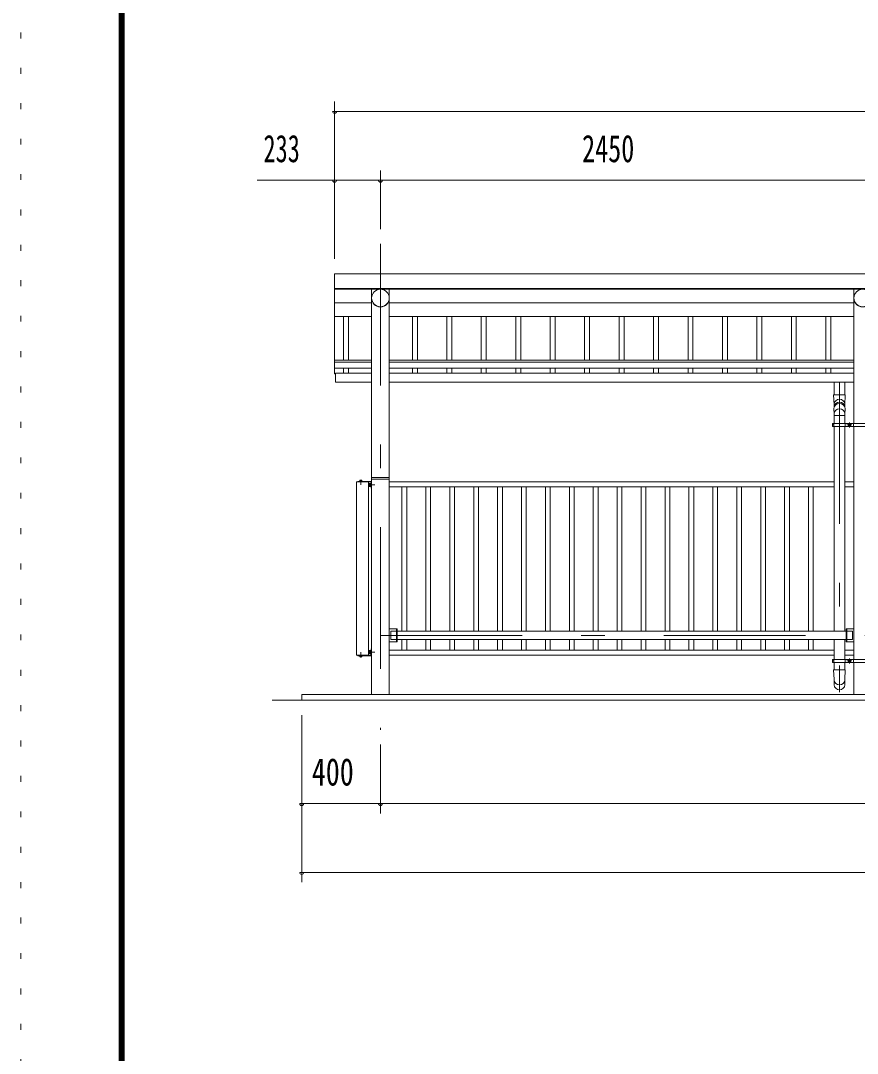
# Model space of a CAD drawing. Units: millimetres, scale not verified. Extents: x -27018 to 27029, y -10500 to 10500.
# Drawn here: x -2671 to 1579, y 0 to 5250 of the extents above; entities that cross this region are included whole.
import ezdxf
from ezdxf.enums import TextEntityAlignment as Align

# ---------------------------------------------------------------- set-up
doc = ezdxf.new("R2010")
doc.units = ezdxf.units.MM
doc.header["$LTSCALE"] = 60
doc.linetypes.add('USER3', pattern=[24, 12, -5, 2, -5])
doc.linetypes.add('USER4', pattern=[3, 0.5, -2.5])
for name, color, linetype, lineweight in [('0-2_1-05BOLD', 7, 'Continuous', 18), ('0-3_1-25CENTER', 3, 'USER3', 18), ('0-4_1-45THIN', 4, 'Continuous', 18), ('0-5_1-55DIM', 3, 'Continuous', 18), ('0-C_F-F1PAPER', 5, 'Continuous', 18), ('0-D_F-E_J_ADD', 5, 'USER4', 18)]:
    doc.layers.add(name, color=color, linetype=linetype, lineweight=lineweight)
doc.styles.add('ＭＳ ゴシック', font='')
doc.styles.get('ＭＳ ゴシック').set_extended_font_data('MS Gothic')

msp = doc.modelspace()

# ---------------------------------------------------------------- linework, layer by layer
at = {"layer": '0-2_1-05BOLD'}
for p, q in [((9589.48, 3888.53), (-1076.51, 3888.53)), ((-1076.51, 3884.46), (9589.49, 3884.46)), ((-888.07, 1824.67), (-888.07, 3884.46)), ((-798.96, 3884.46), (-798.96, 1824.67)), ((1561.94, 3202.67), (1561.94, 3884.46)), ((-888.07, 3814.97), (-1076.51, 3814.97)), ((1561.94, 3814.97), (-798.96, 3814.97)), ((-1076.51, 3745.48), (-888.07, 3745.48)), ((-798.96, 3745.48), (1561.94, 3745.48)), ((-1076.51, 3523.86), (-888.07, 3523.86)), ((1561.94, 3523.86), (-798.96, 3523.86)), ((-888.07, 3513.43), (-1076.51, 3513.43)), ((-888.06, 3483.82), (-1076.51, 3483.82)), ((-798.96, 3513.43), (1561.94, 3513.43)), ((1561.94, 3483.82), (-798.96, 3483.82)), ((-1076.51, 3454.91), (-1071.51, 3454.91)), ((-798.96, 3457.49), (1561.94, 3457.49)), ((1561.94, 3412.49), (-798.96, 3412.49)), ((1460.99, 3412.49), (1460.99, 3347.34)), ((1515.99, 3347.34), (1515.99, 3412.49)), ((1459, 3276.13), (1460.99, 3250.17)), ((1515.99, 3250.17), (1517.99, 3276.01)), ((1459.38, 3202.67), (1459.38, 3186.67)), ((1460.99, 3250.17), (1460.99, 3202.67)), ((1460.99, 3243.22), (1515.99, 3243.22)), ((1515.99, 3202.67), (1515.99, 3250.17)), ((1517.58, 3186.67), (1517.58, 3202.67)), ((1560.33, 3186.67), (1560.33, 3202.67)), ((1453.28, 3194.67), (1459.38, 3194.67)), ((1460.98, 3186.67), (1460.98, 2146.02)), ((1515.99, 2146.02), (1515.99, 3186.67)), ((1561.94, 2002.67), (1561.94, 3186.67)), ((-892.26, 2904.67), (-964.27, 2904.67)), ((-945.95, 2912.97), (-945.95, 2909.47)), ((-940.18, 2909.47), (-940.18, 2912.97)), ((-904.26, 2024.67), (-904.26, 2904.67)), ((-894.86, 2893.42), (-899.67, 2893.42)), ((-892.86, 2891.67), (-894.86, 2889.67)), ((-894.86, 2887.67), (-892.86, 2889.67)), ((-798.96, 2919.67), (-888.06, 2919.67)), ((-885.06, 2927.67), (-801.96, 2927.67)), ((1460.99, 2904.67), (-798.96, 2904.67)), ((1561.94, 2904.67), (1515.99, 2904.67)), ((-899.67, 2885.92), (-894.86, 2885.92)), ((-798.96, 2879.67), (1460.99, 2879.67)), ((1515.99, 2879.67), (1561.94, 2879.67)), ((-762.16, 2091.67), (-762.16, 2157.67)), ((1525.14, 2091.67), (1525.14, 2157.67)), ((-758.96, 2146.02), (1521.94, 2146.02)), ((1521.94, 2103.32), (-758.96, 2103.32)), ((1460.99, 2103.32), (1460.99, 2002.67)), ((1515.99, 2002.67), (1515.99, 2103.32)), ((1525.14, 2146.02), (1553.99, 2146.02)), ((-798.96, 2049.67), (1460.99, 2049.67)), ((1515.99, 2049.67), (1561.94, 2049.67)), ((-945.95, 2019.87), (-945.95, 2016.38)), ((-940.18, 2016.38), (-940.18, 2019.87)), ((-899.67, 2043.42), (-894.86, 2043.42)), ((-894.86, 2035.92), (-899.67, 2035.92)), ((-894.86, 2041.67), (-892.86, 2039.67)), ((-892.86, 2037.67), (-894.86, 2039.67)), ((1460.99, 2024.67), (-798.96, 2024.67)), ((1658.74, 2002.67), (1453.29, 2002.67)), ((1459.38, 2002.67), (1459.38, 1986.67)), ((1561.94, 2024.67), (1515.99, 2024.67)), ((1517.58, 2002.67), (1517.58, 1986.67)), ((1560.34, 1986.67), (1560.34, 2002.67)), ((1459.38, 1994.67), (1453.28, 1994.67)), ((1460.98, 1986.67), (1460.98, 1949.76)), ((1515.99, 1986.67), (1515.99, 1949.76)), ((1561.94, 1824.67), (1561.94, 1986.67)), ((-1393.51, 1794.67), (9906.48, 1794.67))]:
    msp.add_line(p, q, dxfattribs=at)
for points in [[(-1076.51, 3454.91), (-1076.51, 3963.67), (9589.48, 3963.67), (9589.48, 3454.91), (9584.49, 3454.91)], [(-888.06, 3412.49), (-1071.51, 3412.49), (-1071.51, 3457.49), (-888.06, 3457.49)], [(1515.99, 3285.11), (1515.99, 3297.68), (1517.99, 3347.34), (1458.99, 3347.34), (1460.99, 3297.68), (1460.99, 3285.11)], [(-964.27, 2904.67), (-964.27, 2024.67), (-892.26, 2024.67)], [(-958.06, 2904.67), (-958.06, 2907.87), (-892.26, 2907.87)], [(-936.81, 2907.87), (-936.81, 2909.47), (-949.32, 2909.47), (-949.32, 2907.87)], [(-948.84, 2909.47), (-948.84, 2912.97), (-947.96, 2913.47), (-938.16, 2913.47), (-937.29, 2912.97), (-937.29, 2909.47)], [(-894.86, 2882.16), (-899.67, 2882.16), (-900.37, 2883.37), (-900.37, 2895.97), (-899.67, 2897.18), (-894.86, 2897.18)], [(-892.86, 2897.47), (-894.86, 2897.47), (-894.86, 2881.87), (-892.86, 2881.87)], [(-891.26, 2881.17), (-892.86, 2881.17), (-892.86, 2898.17), (-891.26, 2898.17)], [(-891.26, 2903.67), (-891.26, 2872.87), (-888.06, 2872.87)], [(-798.96, 2157.67), (-758.96, 2157.67), (-758.96, 2091.67), (-798.96, 2091.67)], [(1561.94, 2091.67), (1521.94, 2091.67), (1521.94, 2157.67), (1561.94, 2157.67)], [(-762.16, 2103.32), (-791.01, 2103.32), (-791.01, 2146.02), (-762.16, 2146.02)], [(1553.99, 2146.02), (1553.99, 2103.32), (1525.14, 2103.32)], [(-891.26, 2048.17), (-892.86, 2048.17), (-892.86, 2031.17), (-891.26, 2031.17)], [(-891.26, 2025.67), (-891.26, 2056.47), (-888.06, 2056.47)], [(-892.26, 2021.47), (-958.06, 2021.47), (-958.06, 2024.67)], [(-949.32, 2021.47), (-949.32, 2019.87), (-936.81, 2019.87), (-936.81, 2021.47)], [(-937.29, 2019.87), (-937.29, 2016.38), (-938.16, 2015.87), (-947.96, 2015.87), (-948.84, 2016.38), (-948.84, 2019.87)], [(-894.86, 2047.18), (-899.67, 2047.18), (-900.37, 2045.97), (-900.37, 2033.37), (-899.67, 2032.17), (-894.86, 2032.17)], [(-892.86, 2031.87), (-894.86, 2031.87), (-894.86, 2047.47), (-892.86, 2047.47)], [(1453.28, 2002.67), (1453.28, 1986.67), (1658.73, 1986.67), (1658.73, 2002.67)], [(1458.99, 1949.76), (1517.99, 1949.76), (1515.99, 1900.1), (1515.99, 1874.26)], [(1460.99, 1874.26), (1460.99, 1900.1), (1458.99, 1949.76)], [(9756.48, 1824.67), (-1243.51, 1824.67), (-1243.51, 1794.67)]]:
    msp.add_lwpolyline(points, dxfattribs=at)
for points in [[(1453.28, 3186.67), (1658.73, 3186.67), (1658.73, 3202.67), (1453.28, 3202.67)], [(1533.96, 3197.56), (1538.96, 3200.44), (1543.96, 3197.56), (1543.96, 3191.78), (1538.96, 3188.9), (1533.96, 3191.78)], [(1533.96, 1991.78), (1538.96, 1988.9), (1543.96, 1991.78), (1543.96, 1997.56), (1538.96, 2000.44), (1533.96, 1997.56)]]:
    msp.add_lwpolyline(points, close=True, dxfattribs=at)
for centre, radius in [((-843.51, 3839.91), 44.55), ((1606.49, 3839.91), 44.55), ((1538.96, 3194.67), 6.25), ((1538.96, 3194.67), 4.9), ((1538.96, 1994.67), 6.25), ((1538.96, 1994.67), 4.9)]:
    msp.add_circle(centre, radius, dxfattribs=at)
for centre, radius, start, end in [((-843.51, 3839.22), 44.55, 180, 0), ((1606.49, 3839.22), 44.55, 180, 0), ((1488.49, 3297.97), 27.55, 3.55867, 176.44133), ((1488.49, 3282.8), 27.55, 3.55867, 176.44133), ((1488.49, 3274.3), 29.55, 3.56303, 176.43697), ((1488.49, 3249.19), 27.55, 3.55867, 176.44133), ((-947.39, 2911.15), 2.32, 51.45377, 90), ((-943.07, 2904.96), 8.51, 70.16867, 109.82912), ((-938.73, 2911.15), 2.32, 90, 128.53143), ((-897.49, 2895.3), 2.88, 180, 220.72682), ((-889.9, 2889.67), 10.46, 158.9763, 201.02541), ((-892.26, 2903.67), 4.2, 0, 90), ((-892.26, 2903.67), 1, 0, 90), ((-885.06, 2924.67), 3, 90, 180), ((-801.96, 2924.67), 3, 0, 90), ((-897.49, 2884.04), 2.88, 139.27318, 180), ((-947.39, 2018.19), 2.32, 270, 308.54623), ((-943.07, 2024.38), 8.51, 250.17088, 289.83133), ((-938.73, 2018.19), 2.32, 231.46857, 270), ((-897.49, 2045.3), 2.88, 180, 220.72682), ((-897.49, 2034.04), 2.88, 139.27318, 180), ((-889.9, 2039.67), 10.46, 158.97459, 201.0237), ((-892.26, 2025.67), 1, 270, 0), ((-892.26, 2025.67), 4.2, 270, 0), ((1488.49, 1901.08), 27.55, 183.55867, 356.44133), ((1488.49, 1875.97), 27.55, 183.56303, 356.43697)]:
    msp.add_arc(centre, radius, start, end, dxfattribs=at)
at = {"layer": '0-3_1-25CENTER'}
for p, q in [((-843.51, 4114.67), (-843.51, 1644.67)), ((1488.49, 3412.49), (1488.49, 1836.31)), ((1538.96, 3182.17), (1538.96, 3207.17)), ((1526.46, 3194.67), (1551.46, 3194.67)), ((-943.07, 2890.19), (-943.07, 2916.38)), ((-872.46, 2889.67), (-904.37, 2889.67)), ((-843.51, 2124.67), (9356.49, 2124.67)), ((-943.07, 2039.15), (-943.07, 2012.96)), ((-872.46, 2039.67), (-904.37, 2039.67)), ((1538.96, 2007.17), (1538.96, 1982.17)), ((1526.46, 1994.67), (1551.46, 1994.67))]:
    msp.add_line(p, q, dxfattribs=at)
at = {"layer": '0-4_1-45THIN'}
for p, q in [((-1031.01, 3745.48), (-1031.01, 3523.86)), ((-1006.01, 3523.86), (-1006.01, 3745.48)), ((-681.01, 3523.86), (-681.01, 3745.48)), ((-656.01, 3745.48), (-656.01, 3523.86)), ((-506.01, 3745.48), (-506.01, 3523.86)), ((-481.01, 3523.86), (-481.01, 3745.48)), ((-331.01, 3523.86), (-331.01, 3745.48)), ((-306.01, 3745.48), (-306.01, 3523.86)), ((-156.01, 3745.48), (-156.01, 3523.86)), ((-131.01, 3523.86), (-131.01, 3745.48)), ((18.99, 3523.86), (18.99, 3745.48)), ((43.99, 3745.48), (43.99, 3523.86)), ((193.99, 3745.48), (193.99, 3523.86)), ((218.99, 3523.86), (218.99, 3745.48)), ((368.99, 3523.86), (368.99, 3745.48)), ((393.99, 3745.48), (393.99, 3523.86)), ((543.99, 3745.48), (543.99, 3523.86)), ((568.99, 3523.86), (568.99, 3745.48)), ((718.99, 3523.86), (718.99, 3745.48)), ((743.99, 3745.48), (743.99, 3523.86)), ((893.99, 3745.48), (893.99, 3523.86)), ((918.99, 3523.86), (918.99, 3745.48)), ((1068.99, 3523.86), (1068.99, 3745.48)), ((1093.99, 3745.48), (1093.99, 3523.86)), ((1243.99, 3745.48), (1243.99, 3523.86)), ((1268.99, 3523.86), (1268.99, 3745.48)), ((1418.99, 3523.86), (1418.99, 3745.48)), ((1443.99, 3745.48), (1443.99, 3523.86)), ((-1031.01, 3483.82), (-1031.01, 3457.49)), ((-1006.01, 3457.49), (-1006.01, 3483.82)), ((-681.01, 3457.49), (-681.01, 3483.82)), ((-656.01, 3483.82), (-656.01, 3457.49)), ((-506.01, 3483.82), (-506.01, 3457.49)), ((-481.01, 3457.49), (-481.01, 3483.82)), ((-331.01, 3457.49), (-331.01, 3483.82)), ((-306.01, 3483.82), (-306.01, 3457.49)), ((-156.01, 3483.82), (-156.01, 3457.49)), ((-131.01, 3457.49), (-131.01, 3483.82)), ((18.99, 3457.49), (18.99, 3483.82)), ((43.99, 3483.82), (43.99, 3457.49)), ((193.99, 3483.82), (193.99, 3457.49)), ((218.99, 3457.49), (218.99, 3483.82)), ((368.99, 3457.49), (368.99, 3483.82)), ((393.99, 3483.82), (393.99, 3457.49)), ((543.99, 3483.82), (543.99, 3457.49)), ((568.99, 3457.49), (568.99, 3483.82)), ((718.99, 3457.49), (718.99, 3483.82)), ((743.99, 3483.82), (743.99, 3457.49)), ((893.99, 3483.82), (893.99, 3457.49)), ((918.99, 3457.49), (918.99, 3483.82)), ((1068.99, 3457.49), (1068.99, 3483.82)), ((1093.99, 3483.82), (1093.99, 3457.49)), ((1243.99, 3483.82), (1243.99, 3457.49)), ((1268.99, 3457.49), (1268.99, 3483.82)), ((1418.99, 3457.49), (1418.99, 3483.82)), ((1443.99, 3483.82), (1443.99, 3457.49)), ((-734.01, 2146.02), (-734.01, 2879.67)), ((-710.01, 2879.67), (-710.01, 2146.02)), ((-612.51, 2146.02), (-612.51, 2879.67)), ((-588.51, 2879.67), (-588.51, 2146.02)), ((-491.01, 2146.02), (-491.01, 2879.67)), ((-467.01, 2879.67), (-467.01, 2146.02)), ((-369.51, 2146.02), (-369.51, 2879.67)), ((-345.51, 2879.67), (-345.51, 2146.02)), ((-248.01, 2146.02), (-248.01, 2879.67)), ((-224.01, 2879.67), (-224.01, 2146.02)), ((-126.51, 2146.02), (-126.51, 2879.67)), ((-102.51, 2879.67), (-102.51, 2146.02)), ((-5.01, 2146.02), (-5.01, 2879.67)), ((18.99, 2879.67), (18.99, 2146.02)), ((116.49, 2146.02), (116.49, 2879.67)), ((140.49, 2879.67), (140.49, 2146.02)), ((237.99, 2146.02), (237.99, 2879.67)), ((261.99, 2879.67), (261.99, 2146.02)), ((359.49, 2146.02), (359.49, 2879.67)), ((383.49, 2879.67), (383.49, 2146.02)), ((480.99, 2146.02), (480.99, 2879.67)), ((504.99, 2879.67), (504.99, 2146.02)), ((602.49, 2146.02), (602.49, 2879.67)), ((626.49, 2879.67), (626.49, 2146.02)), ((723.99, 2146.02), (723.99, 2879.67)), ((747.99, 2879.67), (747.99, 2146.02)), ((845.49, 2146.02), (845.49, 2879.67)), ((869.49, 2879.67), (869.49, 2146.02)), ((966.99, 2146.02), (966.99, 2879.67)), ((990.99, 2879.67), (990.99, 2146.02)), ((1088.49, 2146.02), (1088.49, 2879.67)), ((1112.49, 2879.67), (1112.49, 2146.02)), ((1209.99, 2146.02), (1209.99, 2879.67)), ((1233.99, 2879.67), (1233.99, 2146.02)), ((1331.49, 2146.02), (1331.49, 2879.67)), ((1355.49, 2879.67), (1355.49, 2146.02)), ((-734.01, 2103.32), (-734.01, 2049.67)), ((-710.01, 2049.67), (-710.01, 2103.32)), ((-612.51, 2103.32), (-612.51, 2049.67)), ((-588.51, 2049.67), (-588.51, 2103.32)), ((-491.01, 2103.32), (-491.01, 2049.67)), ((-467.01, 2049.67), (-467.01, 2103.32)), ((-369.51, 2103.32), (-369.51, 2049.67)), ((-345.51, 2049.67), (-345.51, 2103.32)), ((-248.01, 2103.32), (-248.01, 2049.67)), ((-224.01, 2049.67), (-224.01, 2103.32)), ((-126.51, 2103.32), (-126.51, 2049.67)), ((-102.51, 2049.67), (-102.51, 2103.32)), ((-5.01, 2103.32), (-5.01, 2049.67)), ((18.99, 2049.67), (18.99, 2103.32)), ((116.49, 2103.32), (116.49, 2049.67)), ((140.49, 2049.67), (140.49, 2103.32)), ((237.99, 2103.32), (237.99, 2049.67)), ((261.99, 2049.67), (261.99, 2103.32)), ((359.49, 2103.32), (359.49, 2049.67)), ((383.49, 2049.67), (383.49, 2103.32)), ((480.99, 2103.32), (480.99, 2049.67)), ((504.99, 2049.67), (504.99, 2103.32)), ((602.49, 2103.32), (602.49, 2049.67)), ((626.49, 2049.67), (626.49, 2103.32)), ((723.99, 2103.32), (723.99, 2049.67)), ((747.99, 2049.67), (747.99, 2103.32)), ((845.49, 2103.32), (845.49, 2049.67)), ((869.49, 2049.67), (869.49, 2103.32)), ((966.99, 2103.32), (966.99, 2049.67)), ((990.99, 2049.67), (990.99, 2103.32)), ((1088.49, 2103.32), (1088.49, 2049.67)), ((1112.49, 2049.67), (1112.49, 2103.32)), ((1209.99, 2103.32), (1209.99, 2049.67)), ((1233.99, 2049.67), (1233.99, 2103.32)), ((1331.49, 2103.32), (1331.49, 2049.67)), ((1355.49, 2049.67), (1355.49, 2103.32))]:
    msp.add_line(p, q, dxfattribs=at)
at = {"layer": '0-5_1-55DIM'}
for p, q in [((-1076.51, 4838.67), (-1076.51, 4039.67)), ((-1066.51, 4788.67), (-1086.51, 4788.67)), ((9589.49, 4788.67), (-1076.51, 4788.67)), ((-843.51, 4488.67), (-843.51, 4189.67)), ((9981.99, 4438.67), (-1469.01, 4438.67)), ((-1066.51, 4438.67), (-1086.51, 4438.67)), ((-833.51, 4438.67), (-853.51, 4438.67)), ((-1243.51, 869.67), (-1243.51, 1719.67)), ((-843.51, 1569.67), (-843.51, 1219.67)), ((-1233.51, 1269.67), (-1253.51, 1269.67)), ((-1243.51, 1269.67), (9756.49, 1269.67)), ((-833.51, 1269.67), (-853.51, 1269.67)), ((-1233.51, 919.67), (-1253.51, 919.67)), ((9756.49, 919.67), (-1243.51, 919.67))]:
    msp.add_line(p, q, dxfattribs=at)
for centre in [(-1076.51, 4788.67), (-1076.51, 4438.67), (-843.51, 4438.67), (-1243.51, 1269.67), (-843.51, 1269.67), (-1243.51, 919.67)]:
    msp.add_arc(centre, 10, 180, 0, dxfattribs=at)
at = {"layer": '0-C_F-F1PAPER'}
for points in [[(26528.82, -10000), (26528.82, 10100), (-2171.18, 10100), (-2171.18, -10000)], [(26526.32, -9997.5), (26526.32, 10097.5), (-2168.68, 10097.5), (-2168.68, -9997.5)], [(26523.82, -9995), (-2166.18, -9995), (-2166.18, 10095), (26523.82, 10095)], [(26521.32, -9992.5), (26521.32, 10092.5), (-2163.68, 10092.5), (-2163.68, -9992.5)], [(26518.82, -9990), (-2161.18, -9990), (-2161.18, 10090), (26518.82, 10090)], [(26516.32, -9987.5), (26516.32, 10087.5), (-2158.68, 10087.5), (-2158.68, -9987.5)], [(26513.82, -9985), (-2156.18, -9985), (-2156.18, 10085), (26513.82, 10085)], [(26511.32, -9982.5), (26511.32, 10082.5), (-2153.68, 10082.5), (-2153.68, -9982.5)], [(26508.82, -9980), (26508.82, 10080), (-2151.18, 10080), (-2151.18, -9980)], [(26506.32, -9977.5), (26506.32, 10077.5), (-2148.68, 10077.5), (-2148.68, -9977.5)], [(26503.82, -9975), (-2146.18, -9975), (-2146.18, 10075), (26503.82, 10075)]]:
    msp.add_lwpolyline(points, close=True, dxfattribs=at)
at = {"layer": '0-D_F-E_J_ADD'}
msp.add_lwpolyline([(27028.82, -10500), (-2671.18, -10500), (-2671.18, 10500), (27028.82, 10500)], close=True, dxfattribs=at)

# ---------------------------------------------------------------- texts
at = {"layer": '0-5_1-55DIM', "color": 7, "style": 'ＭＳ ゴシック'}
for s, width, p in [('233', 0.65, (-1437.73, 4488.67)), ('2450', 0.7, (180.78, 4488.67)), ('400', 0.75, (-1192.25, 1319.67))]:
    msp.add_text(s, height=139.3, dxfattribs=dict(at, width=width)).set_placement(p, align=Align.BOTTOM_LEFT)

doc.saveas('drawing.dxf')
